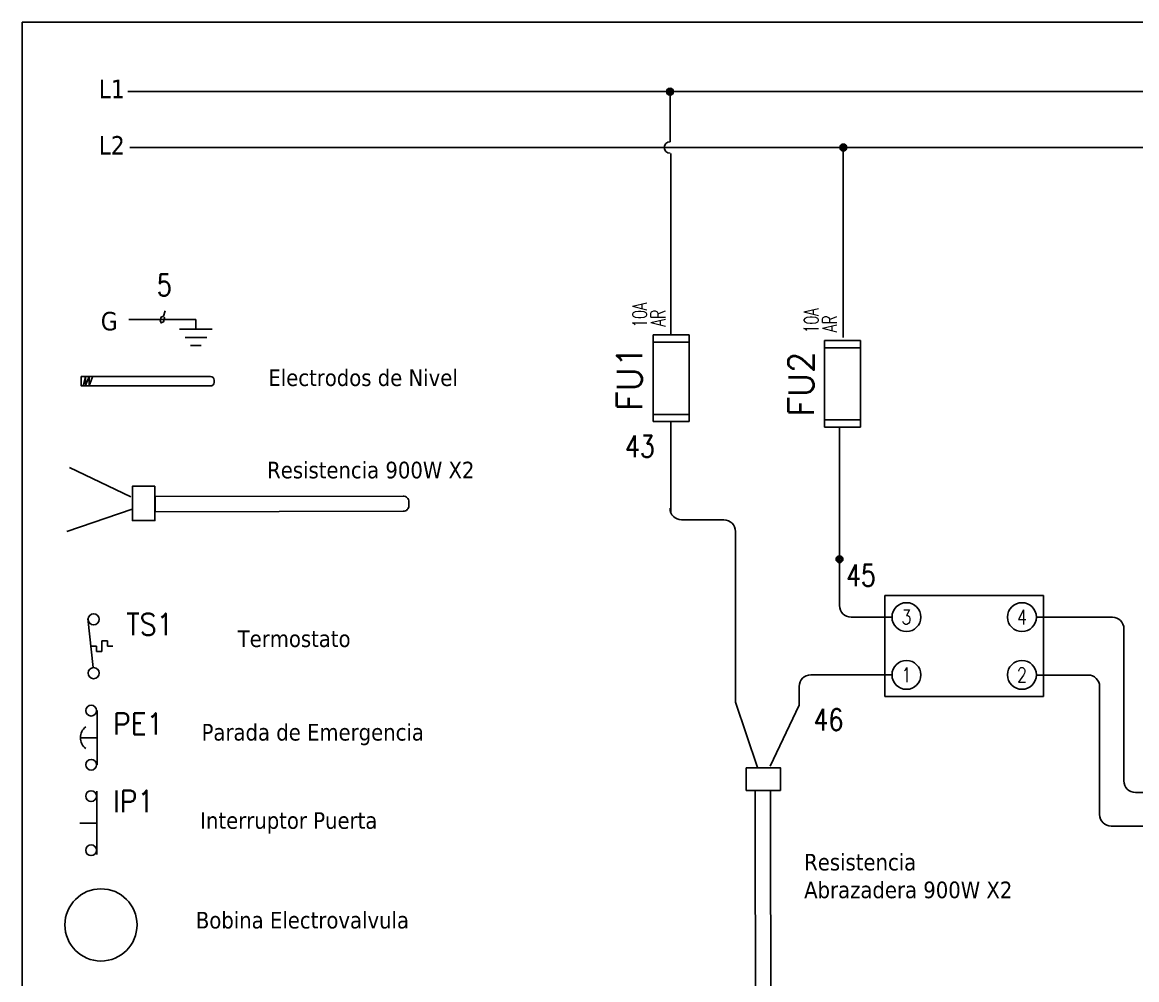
# Model space of a CAD drawing. Header units: millimetres. Extents: x 123.5 to 144.3, y 105.4 to 121.6.
# Drawn here: x 123.51 to 133.15, y 113.3 to 121.59 of the extents above; entities that cross this region are included whole.
import ezdxf
from ezdxf.enums import TextEntityAlignment as Align

# ---------------------------------------------------------------- set-up
doc = ezdxf.new("R2010")
doc.units = ezdxf.units.MM
for name, color, linetype in [('BLK_12AWG', 7, 'Continuous'), ('DESC', 250, 'Continuous'), ('SYMS', 7, 'Continuous'), ('TAGS', 250, 'Continuous'), ('TERMS', 250, 'Continuous'), ('WIREFIXED', 7, 'Continuous'), ('WIRES', 7, 'Continuous')]:
    doc.layers.add(name, color=color, linetype=linetype)
doc.layers.add('WIRENO', color=7, linetype='Continuous', true_color=0x000000)
doc.styles.get("Standard").update_dxf_attribs({"font": 'tahoma.ttf'})
doc.styles.add('WD', font='romans.shx')

# ---------------------------------------------------------------- blocks, each defined once
blk = doc.blocks.new('Nivel')
at = {"layer": 'WIRENO'}
for p, q in [((103.38, 60.01), (103.74, 61.39)), ((103.74, 61.39), (103.74, 60.1)), ((103.74, 60.1), (104.25, 61.39)), ((104.25, 61.39), (104.25, 60.07)), ((104.25, 60.07), (104.74, 61.36))]:
    blk.add_line(p, q, dxfattribs=at)
blk.add_lwpolyline([(103.12, 61.39), (121.77, 61.39, -0.414214), (122.27, 60.89), (122.27, 60.54, -0.414214), (121.77, 60.04), (103.12, 60.04)], format="xyb", close=True, dxfattribs=at)
blk = doc.blocks.new('VGND2')
for p, q in [((0.09375, 0), (-0.09375, 0)), ((-0.0625, -0.046875), (0.0625, -0.046875)), ((-0.03125, -0.09375), (0.03125, -0.09375))]:
    blk.add_line(p, q)
at = {"style": 'WD', "flags": 1}
blk.add_attdef('X2TERM01', (0, 0), '', height=0.01, dxfattribs=at)
blk = doc.blocks.new('WD_WNH')
at = {"linetype": 'Continuous', "style": 'WD', "width": 0.8}
blk.add_attdef('WIRENO', text='', height=0.125, dxfattribs=at).set_placement((0, 0.0625), align=Align.CENTER)
at = {"style": 'WD', "flags": 1}
for tag, p in [('W01USER', (0, 0.0781)), ('W02USER', (0, 0.0703)), ('W03USER', (0, 0.0625)), ('W04USER', (0, 0.0547)), ('W05USER', (0, 0.0469)), ('W06USER', (0, 0.0391)), ('W07USER', (0, 0.0312)), ('W08USER', (0, 0.0234)), ('W09USER', (0, 0.0156)), ('W10USER', (0, 0.0078))]:
    blk.add_attdef(tag, text='', height=0.005, dxfattribs=at).set_placement(p, align=Align.CENTER)
blk = doc.blocks.new('HDV1TFL')
for p, q in [((0.3438, 0.3438), (-0.3438, 0.3438)), ((-0.3438, 0.3438), (-0.3438, -0.0938)), ((0.3438, -0.0938), (0.3438, 0.3438)), ((-0.3438, -0.0938), (0.3438, -0.0938))]:
    blk.add_line(p, q)
for centre in [(-0.25, 0.25), (0.25, 0.25), (-0.25, 0), (0.25, 0)]:
    blk.add_circle(centre, 0.0625)
at = {"style": 'WD'}
for tag, width, p in [('INST', 0.7, (0.0055, 0.747)), ('LOC', 0.7, (0.0055, 0.5774)), ('TAG1', 0.9, (0, 0.4211)), ('RATING2', 0.7, (0, 0.0313)), ('DESC1', 0.7, (0, -0.2932)), ('DESC2', 0.7, (0, -0.4495)), ('XREF', 0.7, (0, -0.6057))]:
    blk.add_attdef(tag, text='', height=0.125, dxfattribs=dict(at, width=width)).set_placement(p, align=Align.CENTER)
at = {"style": 'WD', "flags": 9}
blk.add_attdef('FAMILY', text='', height=0.01, dxfattribs=at).set_placement((-0.0053, 0.3886), align=Align.CENTER)
at = {"linetype": 'Continuous', "style": 'WD', "flags": 9}
blk.add_attdef('ASSYCODE', text='', height=0.01, dxfattribs=at).set_placement((0, 0.3281), align=Align.CENTER)
at = {"linetype": 'Continuous', "style": 'WD', "flags": 1}
for tag, p in [('MFG', (0, 0.3592)), ('CAT', (0, 0.3781))]:
    blk.add_attdef(tag, text='', height=0.01, dxfattribs=at).set_placement(p, align=Align.MIDDLE)
at = {"style": 'WD', "flags": 1}
for tag, p in [('X2TERM03', (-0.25, 0.3125)), ('X2TERM04', (0.25, 0.3125)), ('X4TERM03', (-0.3125, 0.25)), ('X1TERM04', (0.3125, 0.25)), ('X4TERM01', (-0.3125, 0)), ('X1TERM02', (0.3125, 0)), ('X8TERM01', (-0.25, -0.0625)), ('X8TERM02', (0.25, -0.0625))]:
    blk.add_attdef(tag, p, '', height=0.0125, dxfattribs=at)
at = {"style": 'WD', "width": 0.7}
blk.add_attdef('RATING1', text='', height=0.125, dxfattribs=at).set_placement((0, 0.25), align=Align.MIDDLE)
at = {"linetype": 'Continuous', "style": 'WD', "width": 0.8, "flags": 8}
for tag, p in [('TERM03', (-0.25, 0.25)), ('TERM04', (0.25, 0.25)), ('TERM01', (-0.25, 0)), ('TERM02', (0.25, 0))]:
    blk.add_attdef(tag, text='', height=0.0625, dxfattribs=at).set_placement(p, align=Align.MIDDLE)
blk = doc.blocks.new('Resistencia')
at = {"layer": 'WIRENO'}
for p, q in [((112.31, 58.18), (107.015, 60.705)), ((112.43, 57.098), (106.774, 55.175))]:
    blk.add_line(p, q, dxfattribs=at)
blk.add_lwpolyline([(114.4, 59.085), (112.457, 59.085), (112.457, 56.114), (114.4, 56.114)], close=True, dxfattribs=at)
blk.add_lwpolyline([(135.899, 58.24), (114.424, 58.209), (114.424, 56.888), (135.899, 56.919, 0.414214), (136.399, 57.419), (136.399, 57.74, 0.414214)], format="xyb", close=True, dxfattribs=at)
blk = doc.blocks.new('VTS12')
at = {"linetype": 'Continuous'}
blk.add_line((-0.002, -0.1231), (-0.0326, 0.1594), dxfattribs=at)
for p, q in [((-0.0153, 0), (0.0168, 0)), ((0.0168, 0), (0.0168, -0.0312)), ((0.0481, -0.0312), (0.0481, 0.0312)), ((0.0481, 0.0312), (0.0793, 0.0312)), ((0.0793, 0.0312), (0.0793, 0)), ((0.0793, 0), (0.1106, 0)), ((0.0168, -0.0312), (0.0481, -0.0312))]:
    blk.add_line(p, q)
for centre in [(0, 0.1553), (0, -0.1553)]:
    blk.add_circle(centre, 0.0322)
at = {"style": 'WD'}
for tag, p, width in [('INST', (0.1894, 0.3902), 0.7), ('LOC', (0.1894, 0.2206), 0.7), ('TAG1', (0.1894, 0.0644), 0.9), ('XREF', (0.1912, -0.09), 0.7), ('DESC1', (0.1912, -0.242), 0.7), ('DESC2', (0.1912, -0.3982), 0.7), ('RATING1', (0.1875, -0.5545), 0.7), ('WDTAGALT', (0.1868, -0.7158), 0.7)]:
    blk.add_attdef(tag, p, '', height=0.125, dxfattribs=dict(at, width=width))
at = {"linetype": 'Continuous', "style": 'WD'}
for tag, height, flags, p in [('TERM01', 0.125, 8, (-0.055, 0.2066)), ('CAT', 0.01, 9, (-0.0796, -0.0731)), ('MFG', 0.01, 9, (-0.0796, -0.0881))]:
    blk.add_attdef(tag, text='', height=height, dxfattribs=dict(at, flags=flags)).set_placement(p, align=Align.RIGHT)
at = {"color": 7, "style": 'WD', "flags": 1}
for tag, p in [('X2TERM01', (0, 0.1875)), ('X8TERM02', (0, -0.1875))]:
    blk.add_attdef(tag, p, '', height=0.0125, dxfattribs=at)
at = {"color": 7, "style": 'WD'}
for tag, p in [('X4LINK', (-0.1094, 0)), ('X1LINK', (0.1562, 0))]:
    blk.add_attdef(tag, p, '', height=0.01, dxfattribs=at)
at = {"style": 'WD'}
for tag, flags, p in [('CONTACT', 1, (-0.0796, -0.0531)), ('FAMILY', 9, (-0.0796, -0.0365))]:
    blk.add_attdef(tag, text='', height=0.01, dxfattribs=dict(at, flags=flags)).set_placement(p, align=Align.RIGHT)
at = {"linetype": 'Continuous', "style": 'WD', "flags": 9}
blk.add_attdef('ASSYCODE', text='', height=0.01, dxfattribs=at).set_placement((-0.0938, -0.125), align=Align.CENTER)
at = {"linetype": 'Continuous', "style": 'WD', "flags": 8}
blk.add_attdef('TERM02', text='', height=0.125, dxfattribs=at).set_placement((-0.0407, -0.2134), align=Align.TOP_RIGHT)
blk = doc.blocks.new('VPB12M')
for p, q in [((0.0343, -0.1562), (0.0343, 0.1562)), ((-0.0646, 0), (0.0343, 0))]:
    blk.add_line(p, q)
for centre in [(0, 0.1562), (0, -0.1562)]:
    blk.add_circle(centre, 0.0312)
blk.add_arc((0.0156, 0), 0.0781, 126.8699, 233.1301)
at = {"style": 'WD'}
for tag, p, width in [('INST', (0.1269, 0.3434), 0.7), ('LOC', (0.1269, 0.1738), 0.7), ('TAG1', (0.1269, 0.0175), 0.9), ('XREF', (0.1287, -0.1369), 0.7), ('DESC1', (0.1287, -0.2889), 0.7), ('DESC2', (0.1287, -0.4451), 0.7)]:
    blk.add_attdef(tag, p, '', height=0.125, dxfattribs=dict(at, width=width))
at = {"linetype": 'Continuous', "style": 'WD'}
for tag, height, flags, p in [('TERM01', 0.125, 8, (-0.055, 0.2066)), ('CAT', 0.01, 9, (-0.1109, -0.0731)), ('MFG', 0.01, 9, (-0.1109, -0.0881))]:
    blk.add_attdef(tag, text='', height=height, dxfattribs=dict(at, flags=flags)).set_placement(p, align=Align.RIGHT)
at = {"color": 7, "style": 'WD', "flags": 1}
for tag, p in [('X2TERM01', (0, 0.1875)), ('X8TERM02', (0, -0.1875))]:
    blk.add_attdef(tag, p, '', height=0.0125, dxfattribs=at)
at = {"color": 7, "style": 'WD'}
for tag, p in [('X4LINK', (-0.1406, 0)), ('X1LINK', (0.125, 0))]:
    blk.add_attdef(tag, p, '', height=0.01, dxfattribs=at)
at = {"style": 'WD'}
for tag, flags, p in [('CONTACT', 1, (-0.1109, -0.0531)), ('FAMILY', 9, (-0.1109, -0.0365))]:
    blk.add_attdef(tag, text='', height=0.01, dxfattribs=dict(at, flags=flags)).set_placement(p, align=Align.RIGHT)
at = {"linetype": 'Continuous', "style": 'WD', "flags": 9}
blk.add_attdef('ASSYCODE', text='', height=0.01, dxfattribs=at).set_placement((-0.1247, -0.1056), align=Align.CENTER)
at = {"linetype": 'Continuous', "style": 'WD', "flags": 8}
blk.add_attdef('TERM02', text='', height=0.125, dxfattribs=at).set_placement((-0.0407, -0.2134), align=Align.TOP_RIGHT)
blk = doc.blocks.new('VPB12')
for p, q in [((0.0335, 0.1849), (0.0335, -0.1801)), ((-0.0644, 0), (0.0335, 0))]:
    blk.add_line(p, q)
for centre in [(0, 0.1562), (0, -0.1562)]:
    blk.add_circle(centre, 0.0312)
at = {"style": 'WD'}
for tag, p, width in [('INST', (0.1269, 0.3902), 0.7), ('LOC', (0.1269, 0.2206), 0.7), ('TAG1', (0.1269, 0.0644), 0.9), ('XREF', (0.1287, -0.09), 0.7), ('DESC1', (0.1287, -0.242), 0.7), ('DESC2', (0.1287, -0.3982), 0.7)]:
    blk.add_attdef(tag, p, '', height=0.125, dxfattribs=dict(at, width=width))
at = {"linetype": 'Continuous', "style": 'WD'}
for tag, height, flags, p in [('TERM01', 0.125, 8, (-0.055, 0.2223)), ('CAT', 0.01, 9, (0.0141, -0.0731)), ('MFG', 0.01, 9, (0.0141, -0.0881))]:
    blk.add_attdef(tag, text='', height=height, dxfattribs=dict(at, flags=flags)).set_placement(p, align=Align.RIGHT)
at = {"color": 7, "style": 'WD', "flags": 1}
for tag, p in [('X2TERM01', (0, 0.1875)), ('X8TERM02', (0, -0.1875))]:
    blk.add_attdef(tag, p, '', height=0.0125, dxfattribs=at)
at = {"color": 7, "style": 'WD'}
for tag, p in [('X4LINK', (-0.125, 0)), ('X1LINK', (0.125, 0))]:
    blk.add_attdef(tag, p, '', height=0.01, dxfattribs=at)
at = {"style": 'WD'}
for tag, flags, p in [('CONTACT', 1, (0.0141, -0.0531)), ('FAMILY', 9, (0.0141, -0.0365))]:
    blk.add_attdef(tag, text='', height=0.01, dxfattribs=dict(at, flags=flags)).set_placement(p, align=Align.RIGHT)
at = {"linetype": 'Continuous', "style": 'WD', "flags": 9}
blk.add_attdef('ASSYCODE', text='', height=0.01, dxfattribs=at).set_placement((-0.001, -0.1054), align=Align.CENTER)
at = {"linetype": 'Continuous', "style": 'WD', "flags": 8}
blk.add_attdef('TERM02', text='', height=0.125, dxfattribs=at).set_placement((-0.0407, -0.2291), align=Align.TOP_RIGHT)
blk = doc.blocks.new('HCR1')
blk.add_circle((0, 0), 0.1562)
at = {"style": 'WD'}
for tag, height, width, p in [('INST', 0.0625, 0.7, (0.0055, 0.4286)), ('LOC', 0.0625, 0.7, (0.0055, 0.3438)), ('TAG1', 0.1094, 0.9, (0, 0.2024))]:
    blk.add_attdef(tag, text='', height=height, dxfattribs=dict(at, width=width)).set_placement(p, align=Align.CENTER)
at = {"style": 'WD', "flags": 9}
blk.add_attdef('FAMILY', text='', height=0.01, dxfattribs=at).set_placement((-0.0053, 0.1698), align=Align.CENTER)
at = {"linetype": 'Continuous', "style": 'WD', "flags": 1}
for tag, p in [('MFG', (0, 0.1404)), ('CAT', (0, 0.1593))]:
    blk.add_attdef(tag, text='', height=0.01, dxfattribs=at).set_placement(p, align=Align.MIDDLE)
at = {"style": 'WD'}
for tag, p, height, width in [('DESC1', (1.126, 0.0601), 0.1094, 0.9), ('DESC2', (1.126, -0.0828), 0.1094, 0.9), ('DESC3', (1.126, -0.2256), 0.1094, 0.9), ('XREFNO', (1.3251, -0.3928), 0.0938, 0.8), ('XREFNC', (1.3151, -0.5165), 0.0938, 0.8)]:
    blk.add_attdef(tag, p, '', height=height, dxfattribs=dict(at, width=width))
at = {"linetype": 'Continuous', "style": 'WD', "flags": 9}
blk.add_attdef('ASSYCODE', text='', height=0.01, dxfattribs=at).set_placement((0, 0.125), align=Align.CENTER)
at = {"style": 'WD', "flags": 1}
for tag, p in [('X4TERM01', (-0.1562, 0)), ('X1TERM02', (0.1562, 0))]:
    blk.add_attdef(tag, p, '', height=0.0109, dxfattribs=at)
at = {"linetype": 'Continuous', "style": 'WD'}
blk.add_attdef('TERM01', text='', height=0.0625, dxfattribs=at).set_placement((-0.2, -0.0349), align=Align.TOP_RIGHT)
blk.add_attdef('TERM02', text='', height=0.0625, dxfattribs=at).set_placement((0.2, -0.0349), align=Align.TOP_LEFT)
at = {"style": 'WD', "width": 0.8, "flags": 8}
for tag, p in [('NO', (1.1233, -0.3928)), ('NC', (1.1207, -0.5165))]:
    blk.add_attdef(tag, p, '', height=0.0938, dxfattribs=at)
blk = doc.blocks.new('WDDOT')
for radius in [0.03, 0.0187, 0.00929]:
    blk.add_circle((0, 0), radius)
blk = doc.blocks.new('WD_WNV')
at = {"style": 'WD', "flags": 1}
for tag, p in [('W01USER', (-0.0625, 0.0938)), ('W02USER', (-0.0625, 0.0859)), ('W03USER', (-0.0625, 0.0781)), ('W04USER', (-0.0625, 0.0703)), ('W05USER', (-0.0625, 0.0625)), ('W06USER', (-0.0625, 0.0547)), ('W07USER', (-0.0625, 0.0469)), ('W08USER', (-0.0625, 0.0391)), ('W09USER', (-0.0625, 0.0312)), ('W10USER', (-0.0625, 0.0234))]:
    blk.add_attdef(tag, text='', height=0.005, dxfattribs=at).set_placement(p, align=Align.CENTER)
at = {"linetype": 'Continuous', "style": 'WD', "width": 0.8}
blk.add_attdef('WIRENO', text='', height=0.125, dxfattribs=at).set_placement((-0.05, 0), align=Align.MIDDLE_RIGHT)
blk = doc.blocks.new('HFU1')
for p, q in [((-0.1875, -0.0781), (-0.1875, 0.0781)), ((-0.1875, 0.0781), (0.1875, 0.0781)), ((-0.1562, 0.0781), (-0.1562, -0.0781)), ((0.1562, 0.0781), (0.1562, -0.0781)), ((0.1875, 0.0781), (0.1875, -0.0781)), ((0.1875, -0.0781), (-0.1875, -0.0781))]:
    blk.add_line(p, q)
at = {"style": 'WD', "width": 0.7}
for tag, p in [('INST', (0, 0.366)), ('LOC', (0, 0.2812)), ('DESC1', (-0.0016, -0.192)), ('DESC2', (-0.0016, -0.2862)), ('DESC3', (-0.0016, -0.3708))]:
    blk.add_attdef(tag, text='', height=0.0625, dxfattribs=at).set_placement(p, align=Align.CENTER)
at = {"linetype": 'Continuous', "style": 'WD', "flags": 9}
for tag, p in [('ASSYCODE', (0.1569, 0.2509)), ('CAT', (0.1564, 0.1022)), ('MFG', (0.1564, 0.0827))]:
    blk.add_attdef(tag, text='', height=0.01, dxfattribs=at).set_placement(p, align=Align.CENTER)
at = {"style": 'WD'}
blk.add_attdef('TAG1', text='', height=0.1094, dxfattribs=at).set_placement((0, 0.125), align=Align.CENTER)
for tag, p in [('X2LINK', (0, 0.1094)), ('X8LINK', (0, -0.1094))]:
    blk.add_attdef(tag, p, '', height=0.01, dxfattribs=at)
for tag, p, height, flags in [('FAMILY', (0.1292, 0.1076), 0.01, 9), ('X4TERM01', (-0.1875, 0), 0.0109, 1), ('X1TERM02', (0.1875, 0), 0.0109, 1)]:
    blk.add_attdef(tag, p, '', height=height, dxfattribs=dict(at, flags=flags))
at = {"style": 'WD', "width": 0.7}
blk.add_attdef('RATING1', text='', height=0.0938, dxfattribs=at).set_placement((0, 0), align=Align.MIDDLE_CENTER)
at = {"linetype": 'Continuous', "style": 'WD', "flags": 8}
blk.add_attdef('TERM01', text='', height=0.0625, dxfattribs=at).set_placement((-0.25, -0.0158), align=Align.TOP_RIGHT)
blk.add_attdef('TERM02', text='', height=0.0625, dxfattribs=at).set_placement((0.25, -0.0158), align=Align.TOP_LEFT)

msp = doc.modelspace()

# ---------------------------------------------------------------- linework, layer by layer
at = {"color": 7, "linetype": 'Continuous'}
for p, q in [((144.2555, 121.5905), (123.5055, 121.5905)), ((123.5055, 121.5905), (123.5055, 105.4055))]:
    msp.add_line(p, q, dxfattribs=at)
at = {"layer": 'BLK_12AWG'}
for p, q in [((124.4182, 120.99), (142.7932, 120.99)), ((129.1129, 120.5567), (129.1129, 120.99)), ((124.4378, 120.5067), (142.8128, 120.5067))]:
    msp.add_line(p, q, dxfattribs=at)
msp.add_arc((129.1129, 120.5067), 0.05, 90, 270, dxfattribs=at)
at = {"layer": 'WIREFIXED'}
msp.add_lwpolyline([(124.7425, 119.0932), (124.7274, 119.0479), (124.7076, 119.038), (124.6978, 119.0084), (124.7076, 118.9886), (124.7274, 118.9985), (124.7373, 119.0281), (124.7324, 119.038)], dxfattribs=at)
at = {"layer": 'WIRES'}
for p, q in [((130.6129, 118.8632), (130.6129, 120.5067)), ((129.1208, 118.8839), (129.1208, 120.4536)), ((124.4266, 119.0182), (125.0084, 119.0182)), ((125.0084, 119.0182), (125.0084, 118.9329)), ((129.1197, 117.7407), (129.1197, 118.1339)), ((130.5804, 116.9428), (130.5804, 118.0853)), ((130.5804, 118.0853), (130.6069, 118.0853)), ((129.1197, 117.3475), (129.1197, 117.7407)), ((129.5791, 117.2838), (129.2129, 117.2838)), ((129.6791, 115.7045), (129.6791, 117.1838)), ((130.5804, 116.5415), (130.5804, 116.9428)), ((130.5804, 116.9428), (130.5865, 116.9428)), ((131.0348, 116.4415), (130.6804, 116.4415)), ((132.2848, 116.4415), (132.9424, 116.4415)), ((133.0424, 116.3415), (133.0424, 116.1632)), ((133.0424, 115.0232), (133.0424, 116.1632)), ((131.0348, 115.9415), (130.331, 115.9415)), ((132.7323, 115.9403), (132.2848, 115.9403)), ((130.231, 115.8415), (130.231, 115.6755)), ((132.8323, 115.8403), (132.8323, 114.7326)), ((133.9443, 114.9232), (133.1424, 114.9232)), ((132.9323, 114.6326), (133.7181, 114.6326))]:
    msp.add_line(p, q, dxfattribs=at)
for centre, start, end in [((129.2129, 117.3838), 180, 270), ((129.5791, 117.1838), 0, 90), ((130.6804, 116.5415), 180, 270), ((132.9424, 116.3415), 0, 90), ((130.331, 115.8415), 90, 180), ((132.7323, 115.8403), 0, 90), ((133.1424, 115.0232), 180, 270), ((132.9323, 114.7326), 180, 270)]:
    msp.add_arc(centre, 0.1, start, end, dxfattribs=at)

# ---------------------------------------------------------------- block references
at = {"layer": 'SYMS'}
for p in [(129.1129, 120.99), (130.6129, 120.5067), (130.5804, 116.9428)]:
    msp.add_blockref('WDDOT', p, dxfattribs=at)
ref = msp.add_blockref('HFU1', (129.1219, 118.5089), dxfattribs=dict(at, xscale=2, yscale=2, zscale=2, rotation=90))
ref.add_attrib('DESC1', '10A', dxfattribs={"layer": 'DESC', "height": 0.125, "rotation": 90, "style": 'WD', "width": 0.7}).set_placement((128.9129, 119.0574), align=Align.CENTER)
ref.add_attrib('DESC2', 'AR', dxfattribs={"layer": 'DESC', "height": 0.125, "rotation": 90, "style": 'WD', "width": 0.7}).set_placement((129.0728, 119.0299), align=Align.CENTER)
ref.add_attrib('TAG1', 'FU1', dxfattribs={"layer": 'TAGS', "height": 0.21875, "rotation": 90, "style": 'WD'}).set_placement((128.8719, 118.5089), align=Align.CENTER)
ref = msp.add_blockref('HFU1', (130.6069, 118.4603), dxfattribs=dict(at, xscale=2, yscale=2, zscale=2, rotation=90))
ref.add_attrib('DESC1', '10A', dxfattribs={"layer": 'DESC', "height": 0.125, "rotation": 90, "style": 'WD', "width": 0.7}).set_placement((130.3979, 119.0087), align=Align.CENTER)
ref.add_attrib('DESC2', 'AR', dxfattribs={"layer": 'DESC', "height": 0.125, "rotation": 90, "style": 'WD', "width": 0.7}).set_placement((130.5578, 118.9812), align=Align.CENTER)
ref.add_attrib('TAG1', 'FU2', dxfattribs={"layer": 'TAGS', "height": 0.21875, "rotation": 90, "style": 'WD'}).set_placement((130.3569, 118.4603), align=Align.CENTER)
for name, p, xscale, yscale, zscale in [('VGND2', (125.0084, 118.9329), 1.5, 1.5, 1.5), ('HCR1', (124.1867, 113.7771), 2, 2, 2)]:
    msp.add_blockref(name, p, dxfattribs=dict(at, xscale=xscale, yscale=yscale, zscale=zscale))
ref = msp.add_blockref('HDV1TFL', (131.6598, 115.9415), dxfattribs=dict(at, xscale=2, yscale=2, zscale=2))
ref.add_attrib('TERM03', '3', dxfattribs={"layer": 'TERMS', "linetype": 'Continuous', "height": 0.125, "style": 'WD', "width": 0.8, "flags": 8}).set_placement((131.1598, 116.4415), align=Align.MIDDLE)
ref.add_attrib('TERM04', '4', dxfattribs={"layer": 'TERMS', "linetype": 'Continuous', "height": 0.125, "style": 'WD', "width": 0.8, "flags": 8}).set_placement((132.1598, 116.4415), align=Align.MIDDLE)
ref.add_attrib('TERM02', '2', dxfattribs={"layer": 'TERMS', "linetype": 'Continuous', "height": 0.125, "style": 'WD', "width": 0.8, "flags": 8}).set_placement((132.1598, 115.9415), align=Align.MIDDLE)
ref.add_attrib('TERM01', '1', dxfattribs={"layer": 'TERMS', "linetype": 'Continuous', "height": 0.125, "style": 'WD', "width": 0.8, "flags": 8}).set_placement((131.1598, 115.9415), align=Align.MIDDLE)
ref = msp.add_blockref('VTS12', (124.1231, 116.1894), dxfattribs=dict(at, xscale=1.5, yscale=1.5, zscale=1.5))
ref.add_attrib('TAG1', 'TS1', (124.4073, 116.286), dxfattribs={"layer": 'TAGS', "height": 0.1875, "style": 'WD', "width": 0.9})
ref = msp.add_blockref('VPB12M', (124.1019, 115.3978), dxfattribs=dict(at, xscale=1.5, yscale=1.5, zscale=1.5))
ref.add_attrib('TAG1', 'PE1', (124.2923, 115.424), dxfattribs={"layer": 'TAGS', "height": 0.1875, "style": 'WD', "width": 0.9})
ref = msp.add_blockref('VPB12', (124.1015, 114.6577), dxfattribs=dict(at, xscale=1.5, yscale=1.5, zscale=1.5))
ref.add_attrib('TAG1', 'IP1', (124.2919, 114.7542), dxfattribs={"layer": 'TAGS', "height": 0.1875, "style": 'WD', "width": 0.9})
at = {"layer": 'WIREFIXED'}
ref = msp.add_blockref('WD_WNH', (124.7175, 119.0182), dxfattribs=dict(at, xscale=1.5, yscale=1.5, zscale=1.5))
ref.add_attrib('WIRENOF', '5', dxfattribs={"linetype": 'Continuous', "height": 0.1875, "style": 'WD', "width": 0.8}).set_placement((124.7353, 119.1654), align=Align.BOTTOM_CENTER)
ref = msp.add_blockref('WD_WNV', (129.1089, 117.9372), dxfattribs=dict(at, xscale=1.5, yscale=1.5, zscale=1.5))
ref.add_attrib('WIRENOF', '43', dxfattribs={"linetype": 'Continuous', "height": 0.1875, "style": 'WD', "width": 0.8}).set_placement((128.9806, 117.9194), align=Align.MIDDLE_RIGHT)
ref = msp.add_blockref('WD_WNV', (131.0233, 116.8218), dxfattribs=dict(at, xscale=1.5, yscale=1.5, zscale=1.5))
ref.add_attrib('WIRENOF', '45', dxfattribs={"linetype": 'Continuous', "height": 0.1875, "style": 'WD', "width": 0.8}).set_placement((130.895, 116.804), align=Align.MIDDLE_RIGHT)
ref = msp.add_blockref('WD_WNV', (130.7418, 115.5717), dxfattribs=dict(at, xscale=1.5, yscale=1.5, zscale=1.5))
ref.add_attrib('WIRENOF', '46', dxfattribs={"linetype": 'Continuous', "height": 0.1875, "style": 'WD', "width": 0.8}).set_placement((130.6134, 115.5539), align=Align.MIDDLE_RIGHT)
at = {"layer": 'WIRENO'}
for name, p, xscale, yscale, zscale in [('Nivel', (117.8292, 114.8401), 0.06, 0.06, 0.06), ('Resistencia', (113.2131, 111.6654), 0.1, 0.1, 0.1)]:
    msp.add_blockref(name, p, dxfattribs=dict(at, xscale=xscale, yscale=yscale, zscale=zscale))
at = {"layer": 'WIRENO', "xscale": 0.1, "yscale": 0.1, "zscale": 0.1, "rotation": 270}
msp.add_blockref('Resistencia', (124.1616, 126.3819), dxfattribs=at)

# ---------------------------------------------------------------- texts
at = {"attachment_point": 1}
for s, width, gutter_width, insert, char_height in [('L1', 0.371937, 0.05, (124.1671, 121.0933), 0.16), ('L2', 0.371937, 0.05, (124.1671, 120.6058), 0.16), ('G', 0.371937, 0.05, (124.1851, 119.0836), 0.16), ('\\A1;Electrodos de Nivel', 44.870799, 1, (125.6357, 118.5861), 0.144), ('\\A1;Resistencia 900W X2', 1.898738, 1, (125.625, 117.7867), 0.144), ('\\A1;Termostato', 44.870799, 1, (125.3702, 116.3266), 0.144), ('\\A1;Parada de Emergencia', 44.870799, 1, (125.0578, 115.5169), 0.144), ('\\A1;Interruptor Puerta', 44.870799, 1, (125.0457, 114.7529), 0.144), ('\\A1;Resistencia Abrazadera 900W X2', 1.898738, 1, (130.2742, 114.3924), 0.144), ('\\A1;Bobina Electrovalvula', 44.870799, 1, (125.0082, 113.8901), 0.144)]:
    msp.add_mtext_dynamic_manual_height_columns(s, width=width, gutter_width=gutter_width, heights=[0], dxfattribs=dict(at, insert=insert, char_height=char_height))

doc.saveas('drawing.dxf')
